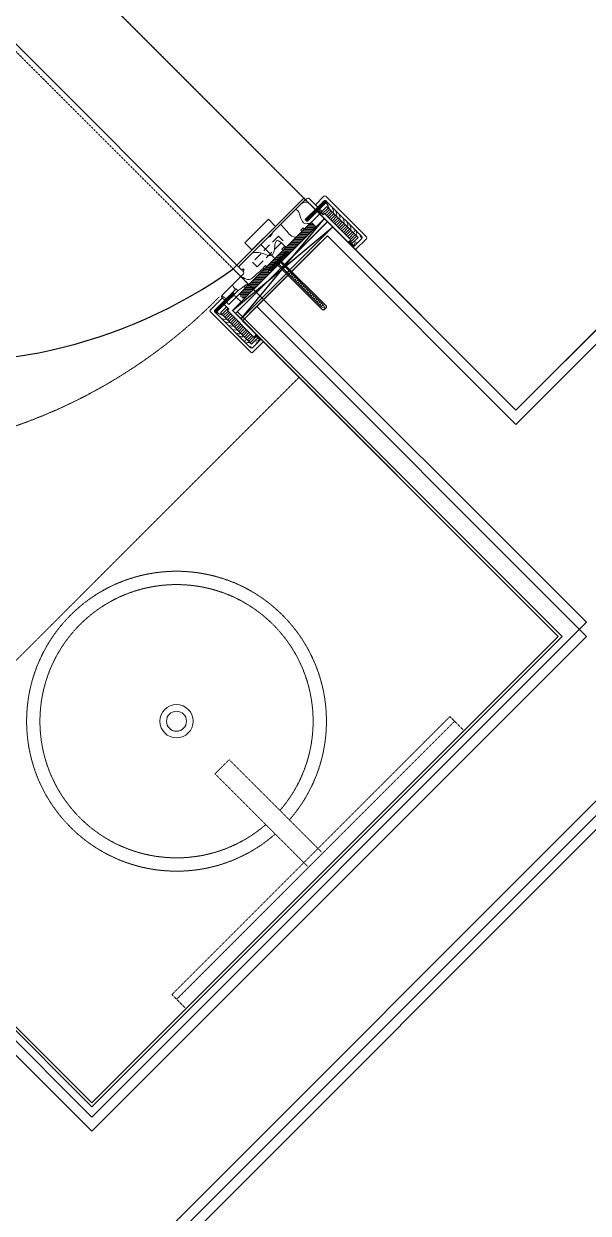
# Model space of a CAD drawing. Header units: millimetres. Extents: x 186805 to 449048, y 2167 to 51540.
# Drawn here: x 385821 to 386668, y 32261 to 34046 of the extents above; entities that cross this region are included whole.
import ezdxf

# ---------------------------------------------------------------- set-up
doc = ezdxf.new("R2010")
doc.units = ezdxf.units.MM
for name, pattern in [('BD$0$HIDDEN', [0.375, 0.25, -0.125]), ('HIDDEN', [0.375, 0.25, -0.125]), ('HIDDEN2', [0.1875, 0.125, -0.0625])]:
    doc.linetypes.add(name, pattern=pattern)
doc.layers.get('0').update_dxf_attribs({"linetype": 'CONTINUOUS'})
for name, color, linetype, lineweight in [('0-60x60-C', 3, 'CONTINUOUS', 13), ('0-AKL-P1 TILES', 8, 'CONTINUOUS', 13), ('0-akl-plasterline', 9, 'CONTINUOUS', 13), ('3117.NEW ID XR$0$BD$0$a-sanit', 30, 'CONTINUOUS', 5), ('ARCHITRAVE', 2, 'CONTINUOUS', 13), ('BD$0$0-tiles', 9, 'CONTINUOUS', 5), ('BD$0$a-door', 8, 'CONTINUOUS', 9), ('BD$0$NAK_FIXTURES', 8, 'CONTINUOUS', 18), ('Cabinet', 2, 'CONTINUOUS', 5), ('Countertop', 3, 'CONTINUOUS', 13), ('wall', 4, 'CONTINUOUS', 25)]:
    doc.layers.add(name, color=color, linetype=linetype, lineweight=lineweight)
for name, color, linetype in [('0-AKL-PLASTER LINE', 9, 'CONTINUOUS'), ('A-ABOVE DOOR', 1, 'HIDDEN2'), ('a-door', 4, 'CONTINUOUS'), ('a-wall', 140, 'CONTINUOUS'), ('HATCH', 8, 'CONTINUOUS'), ('STEEL', 8, 'CONTINUOUS')]:
    doc.layers.add(name, color=color, linetype=linetype)

# ---------------------------------------------------------------- blocks, each defined once
blk = doc.blocks.new('A$C7C4A1575')
at = {"layer": 'A-ABOVE DOOR', "color": 8}
for p, q in [((62852.4, 17889.4), (63510, 17231.8)), ((63403.9, 17125.7), (62746.3, 17783.3))]:
    blk.add_line(p, q, dxfattribs=at)
at = {"layer": 'a-door', "color": 8, "lineweight": -3}
for points in [[(62781.7, 17748), (62746.3, 17783.3), (62852.4, 17889.4), (62887.7, 17854.1)], [(62824.1, 17790.4), (62834.7, 17779.8), (62870.1, 17815.2), (62859.5, 17825.8)]]:
    blk.add_lwpolyline(points, close=True, dxfattribs=at)
blk.add_arc((63323.5, 17245.2), 748.7, 79.4573, 125.5935, dxfattribs=at)
at = {"layer": 'a-wall', "color": 8}
for p, q in [((67148.1, 23457.9), (62074.6, 18384.4)), ((62357.4, 18384.4), (63099.9, 19126.8)), ((63099.9, 19126.8), (64761.6, 17465.1)), ((62852.4, 17889.4), (62357.4, 18384.4)), ((62244.3, 17847), (62463.5, 18066.2)), ((62463.5, 18066.2), (62746.3, 17783.3)), ((62746.3, 17783.3), (62852.4, 17889.4))]:
    blk.add_line(p, q, dxfattribs=at)
blk = doc.blocks.new('A$C32DD6ECA')
at = {"layer": '0-60x60-C', "color": 16, "xscale": 0.04183124983683228, "yscale": 0.04183124983683228, "zscale": 0.04183124983683228, "rotation": 180}
blk.add_blockref('A$C7C4A1575', (4397.082, 2202.636), dxfattribs=at)
blk = doc.blocks.new('AR 80')
at = {"layer": 'HATCH'}
h = blk.add_hatch(dxfattribs=at)
h.set_pattern_fill('ANSI31', color=256, scale=10, style=0)
h.set_pattern_definition([(45, (-12340.925, 32530.051), (-0.883883476, 0.883883476), [])])
h.paths.add_polyline_path([(4, 38, 0.414214), (2, 40), (0, 40), (0, 0), (4, 0)])
at = {"color": 8, "lineweight": 0}
for p, q in [((-68, 22), (-68, 35)), ((-65, 25), (-65, 35)), ((-62, 25), (-62, 35)), ((-59, 25), (-59, 35)), ((-56, 25), (-56, 35)), ((-53, 25), (-53, 35)), ((-50, 25), (-50, 35)), ((-47, 25), (-47, 35)), ((-44, 25), (-44, 35)), ((-41, 25), (-41, 35)), ((-38, 25), (-38, 35)), ((-35, 25), (-35, 35)), ((-32, 25), (-32, 35)), ((-29, 25), (-29, 35)), ((-26, 25), (-26, 35)), ((-23, 25), (-23, 35)), ((-20, 25), (-20, 35)), ((-17, 25), (-17, 35)), ((-14, 25), (-14, 35)), ((-11, 25), (-11, 35)), ((-8, 22), (-8, 35))]:
    blk.add_line(p, q, dxfattribs=at)
for points in [[(-76, 37.1), (-74.7, 38.3), (-72, 39.1), (-69.7, 40)], [(-54.9, 35), (-54.4, 37.7), (-50.8, 38.9), (-47.7, 40)], [(-48.5, 35), (-48, 37.7), (-44.4, 38.9), (-41.3, 40)], [(-40.5, 35), (-39.9, 37.7), (-36.4, 38.9), (-33.3, 40)], [(-31.9, 35), (-31.4, 37.7), (-27.8, 38.9), (-24.8, 40)], [(-24.8, 35), (-24.2, 37.7), (-20.7, 38.9), (-17.6, 40)], [(-18.2, 35), (-17.1, 37.4), (-13.7, 38.7), (-10.9, 40)], [(-9.1, 35), (-7.8, 37.1), (-4.1, 37.5), (0, 38)]]:
    blk.add_open_spline(points, degree=3, dxfattribs=at)
for points, knots in [([(-66.3, 35), (-66.3, 35.4), (-66, 37.6), (-64.2, 38.9), (-62.7, 40)], [16.853998, 16.853998, 16.853998, 16.853998, 17.952207, 23.173431, 23.173431, 23.173431, 23.173431]), ([(-59.6, 35), (-59.7, 35.2), (-60.3, 36.4), (-62.6, 39.2), (-58.5, 39.7), (-55.6, 40)], [12.972853, 12.972853, 12.972853, 12.972853, 13.668774, 16.268313, 22.1908, 22.1908, 22.1908, 22.1908]), ([(-76, 26.2), (-75.6, 26.5), (-74.7, 27.4), (-75.2, 29.2), (-75.8, 30.2), (-76, 30.5)], [6.729778, 6.729778, 6.729778, 6.729778, 8.215768, 10.688327, 11.549207, 11.549207, 11.549207, 11.549207]), ([(-74.9, 22), (-74.2, 24.5), (-73.4, 27.1), (-71.1, 28.2), (-71, 28.3)], [0, 0, 0, 0, 7.053165, 7.433194, 7.433194, 7.433194, 7.433194])]:
    blk.add_open_spline(points, degree=3, knots=knots, dxfattribs=at)
at = {"layer": 'ARCHITRAVE'}
for p, q in [((-76, 38), (-76, 22)), ((0, 40), (-74, 40)), ((0, 22), (0, 40)), ((-76, 22), (-66, 22)), ((-71, 22), (-71, 35)), ((-71, 35), (-5, 35)), ((-66, 22), (-66, 25)), ((-66, 25), (-10, 25)), ((-10, 25), (-10, 22)), ((-10, 22), (0, 22)), ((-5, 35), (-5, 22)), ((-5, 22), (-5, 35))]:
    blk.add_line(p, q, dxfattribs=at)
blk.add_lwpolyline([(0, 0), (4, 0), (4, 38, 0.414214), (2, 40), (0, 40)], format="xyb", close=True, dxfattribs=at)
blk.add_arc((-74, 38), 2, 90, 180, dxfattribs=at)
blk = doc.blocks.new('FR 195')
at = {"layer": 'ARCHITRAVE'}
for p, q in [((0, 160), (0, 195)), ((0, 195), (5, 195)), ((5, 195), (5, 171)), ((9, 171), (9, 195)), ((9, 195), (15, 195)), ((17, 193), (17, 147)), ((5, 171), (9, 171)), ((2.5, 160), (0, 160)), ((0, 120), (0, 155)), ((0, 155), (2.5, 155)), ((2.5, 155), (2.5, 160)), ((19, 145), (20.8, 145)), ((20.8, 145), (20.8, 144)), ((20.8, 144), (20.8, 142)), ((22.9, 145), (22.9, 143)), ((22.9, 145), (28, 145)), ((22.9, 143), (22.9, 142)), ((30, 143), (30, 1.5)), ((22.9, 142), (20.8, 142)), ((2.5, 120), (0, 120)), ((0, 80), (0, 115)), ((0, 115), (2.5, 115)), ((2.5, 115), (2.5, 120)), ((0, 97.5), (30, 97.5)), ((2.5, 80), (0, 80)), ((0, 40), (0, 75)), ((0, 75), (2.5, 75)), ((2.5, 75), (2.5, 80)), ((2.5, 40), (0, 40)), ((2.5, 35), (2.5, 40)), ((0, 35), (2.5, 35)), ((0, -2.5), (0, 35)), ((9, 24), (5, 24)), ((5, 24), (5, -2.5)), ((9, -2.5), (9, 24)), ((5, -2.5), (0, -2.5)), ((28, -2.5), (9, -2.5))]:
    blk.add_line(p, q, dxfattribs=at)
for centre, radius, start, end in [((15, 193), 2, 0, 90), ((19, 147), 2, 180, 270), ((28, 143), 2, 0, 90), ((24.5, 1.7), 5.47, 309.2726, 2.8025)]:
    blk.add_arc(centre, radius, start, end, dxfattribs=at)
at = {"layer": 'HATCH', "linetype": 'HIDDEN', "ltscale": 50}
blk.add_lwpolyline([(10, 70), (20, 70), (20, 125), (10, 125)], close=True, dxfattribs=at)
at = {"layer": 'HATCH', "color": 8, "lineweight": 0}
for points, knots in [([(0.2, 179), (1.5, 179.2), (4.3, 179.8), (4.8, 183), (5, 184.9)], [16.677849, 16.677849, 16.677849, 16.677849, 20.444591, 25.674476, 25.674476, 25.674476, 25.674476]), ([(2.5, 155.6), (3.4, 157.3), (3.6, 162.4), (4.9, 170.3), (5.5, 171)], [24.448282, 24.448282, 24.448282, 24.448282, 29.282517, 31.771123, 31.771123, 31.771123, 31.771123]), ([(1.7, 120), (3, 129.9), (2.3, 146.9), (6.5, 149.6), (17, 152.3)], [21.11247, 21.11247, 21.11247, 21.11247, 29.282517, 36.516734, 36.516734, 36.516734, 36.516734]), ([(0, 73.9), (5.2, 73.9), (27, 73.3), (1.2, 93.9), (10.3, 102.7), (23.8, 106.8), (30, 114.9)], [17.582384, 17.582384, 17.582384, 17.582384, 24.42839, 39.116387, 51.192819, 58.056181, 58.056181, 58.056181, 58.056181]), ([(30, 71.9), (29.1, 74.3), (27.7, 78.6), (29.1, 81.9), (30, 83.2)], [45.966035, 45.966035, 45.966035, 45.966035, 52.580466, 57.160135, 57.160135, 57.160135, 57.160135]), ([(0, 52.4), (2, 54.3), (7.3, 58.3), (24.4, 54.6), (30, 55.6)], [3.517357, 3.517357, 3.517357, 3.517357, 11.518318, 23.39652, 23.39652, 23.39652, 23.39652]), ([(0, 22.8), (1.4, 24), (6.3, 35.7), (24.6, 19.7), (29.3, 23.3), (30, 24.2)], [3.647377, 3.647377, 3.647377, 3.647377, 8.750932, 20.979392, 23.961522, 23.961522, 23.961522, 23.961522]), ([(0, -0.1), (0.5, 0.5), (1.6, 1.4), (3.8, 1.9), (5, 2)], [7.717154, 7.717154, 7.717154, 7.717154, 10.30222, 12.466442, 12.466442, 12.466442, 12.466442]), ([(9, 2.2), (14.5, 2.4), (26.1, 1.9), (29.1, 6.5), (30, 11.1)], [14.688506, 14.688506, 14.688506, 14.688506, 23.088852, 29.1522, 29.1522, 29.1522, 29.1522])]:
    blk.add_open_spline(points, degree=3, knots=knots, dxfattribs=at)
for points in [[(9, 191.8), (10.4, 192.4), (14.3, 192.8), (17, 193.2)], [(9, 172.2), (10.9, 172.2), (13.4, 171.7), (17, 170.5)], [(0, 153.1), (0.9, 153.7), (1.6, 154.3), (2.1, 155)]]:
    blk.add_open_spline(points, degree=3, dxfattribs=at)
blk = doc.blocks.new('MB')
at = {"layer": 'STEEL'}
h = blk.add_hatch(dxfattribs=at)
h.set_pattern_fill('ANSI37', color=256, scale=20, style=0)
h.set_pattern_definition([(45, (-676.0703, -119.304), (-1.767767, 1.767767), []), (135, (-676.0703, -119.304), (-1.767767, -1.767767), [])])
edge = h.paths.add_edge_path()
edge.add_arc((2.5, 18.4), 2.5, 0, 180)
edge.add_arc((2.5, 18.4), 2.5, 0, 180, ccw=False)
edge = h.paths.add_edge_path()
edge.add_arc((2.5, -18.4), 2.5, 180, 360)
edge.add_line((5, 18.4), (5, -18.4))
edge.add_line((0, 18.4), (0, -18.4))
for p, q in [((0, 18.4), (0, -18.4)), ((5, 18.4), (5, -18.4))]:
    blk.add_line(p, q, dxfattribs=at)
for centre, start, end in [((2.5, 18.4), 0, 180), ((2.5, 18.4), 0, 180), ((2.5, -18.4), 180, 0)]:
    blk.add_arc(centre, 2.5, start, end, dxfattribs=at)
blk = doc.blocks.new('WP.2')
at = {"lineweight": 0}
h = blk.add_hatch(dxfattribs=at)
h.set_pattern_fill('LINE', color=8, scale=25, angle=90, style=0)
h.set_pattern_definition([(270, (1452.1806, -38810.5845), (3.125, -6e-16), [])])
h.paths.add_polyline_path([(18.4, 2.1), (18.4, -1.9), (67.5, -1.9), (67.5, 2.1)])
h = blk.add_hatch(dxfattribs=at)
h.set_pattern_fill('LINE', color=8, scale=25, angle=90, style=0)
h.set_pattern_definition([(270, (1477.088, -38810.5845), (3.125, -6e-16), [])])
h.paths.add_polyline_path([(43.3, 2.1), (43.3, -1.9), (92.4, -1.9), (92.4, 2.1)])
for p, q in [((-4.5, 4.5), (-4.5, -4.5)), ((-3.3, 4.5), (-4.5, 4.5)), ((-1, 6.5), (-2.3, 6.5)), ((-2.3, 6.5), (-2.3, -6.5)), ((-2.3, -3.5), (-2.3, 3.5)), ((0, -5.5), (0, 5.5)), ((94.6, 4), (0, 4)), ((94.6, 4), (96.6, 2)), ((96.6, -2), (96.6, 2)), ((-3.3, -4.5), (-4.5, -4.5)), ((-1, -6.5), (-2.3, -6.5)), ((94.6, -4), (0, -4)), ((96.6, -2), (94.6, -4))]:
    blk.add_line(p, q)
at = {"color": 8, "lineweight": 0}
for p, q in [((90.4, 2.1), (-2.3, 2.1)), ((7, -1.9), (7, 2.1)), ((18.4, -1.9), (18.4, 2.1)), ((96.3, 0.1), (90.4, 2.1)), ((96.3, 0.1), (90.4, -1.9)), ((90.4, -1.9), (-2.3, -1.9))]:
    blk.add_line(p, q, dxfattribs=at)
for centre, start, end in [((-3.3, 3.5), 0, 90), ((-1, 5.5), 0, 90), ((-3.3, -3.5), 270, 0), ((-1, -5.5), 270, 0)]:
    blk.add_arc(centre, 1, start, end)
blk = doc.blocks.new('A$C5C977968')
at = {"layer": 'HATCH'}
h = blk.add_hatch(dxfattribs=at)
h.set_pattern_fill('ANSI31', color=256, scale=20, style=0)
h.set_pattern_definition([(360, (-53838.1931, -33353.0175), (-2e-11, -2.5), [])])
edge = h.paths.add_edge_path()
edge.add_line((5821.2, 4175.4), (5814.1, 4168.3))
edge.add_line((5814.1, 4168.3), (5772.7, 4209.7))
edge.add_ellipse((5774.4, 4211.5), major_axis=(-1.77, 1.77), ratio=1, start_angle=90.7071, end_angle=270)
edge.add_line((5776.2, 4213.3), (5750.1, 4239.3))
edge.add_ellipse((5748.4, 4237.6), major_axis=(-1.77, 1.77), ratio=1, start_angle=270, end_angle=449.2929)
edge.add_line((5746.6, 4235.8), (5705.2, 4277.2))
edge.add_line((5705.2, 4277.2), (5712.3, 4284.3))
edge.add_line((5712.3, 4284.3), (5821.2, 4175.4))
at = {"layer": '0-AKL-PLASTER LINE'}
blk.add_line((5825.7, 4147.4), (5688, 4285.1), dxfattribs=at)
at = {"layer": '0-akl-plasterline'}
for p, q in [((5405.1, 4002.2), (5688, 4285.1)), ((5688, 4285.1), (5825.9, 4147.2)), ((5825.9, 4147.2), (5688, 4285.1)), ((5185.9, 4221.4), (5405.1, 4002.2)), ((8657.8, 0), (5005.6, 3652.2))]:
    blk.add_line(p, q, dxfattribs=at)
at = {"layer": '3117.NEW ID XR$0$BD$0$a-sanit', "linetype": 'BD$0$HIDDEN'}
blk.add_line((5730.4, 4051.7), (6430.4, 3351.7), dxfattribs=at)
at = {"layer": 'a-wall'}
for p, q in [((6041.5, 2920.4), (7703.2, 4582.1)), ((5688, 4263.9), (5405.1, 3981)), ((5405.1, 3981), (5688, 4263.9)), ((5688, 4263.9), (5815.3, 4136.6)), ((5804.7, 4147.2), (5698.6, 4253.2)), ((5185.9, 4200.2), (5405.1, 3981)), ((5185.9, 4200.2), (5405.1, 3981)), ((5185.9, 4200.2), (5405.1, 3981)), ((5794.1, 4157.8), (5299.1, 3662.8)), ((8657.8, 21.2), (5016.2, 3662.8)), ((5299.1, 3662.8), (6041.5, 2920.4)), ((5995.9, 2966), (6041.5, 2920.4))]:
    blk.add_line(p, q, dxfattribs=at)
at = {"layer": 'ARCHITRAVE'}
for p, q in [((6313.5, 4910.6), (5720.9, 4318)), ((6376.3, 4772.2), (5818.3, 4214.2)), ((5705.2, 4277.2), (5712.3, 4284.3)), ((5824.7, 4171.8), (5712.3, 4284.3)), ((5817.6, 4164.8), (5824.7, 4171.8))]:
    blk.add_line(p, q, dxfattribs=at)
at = {"layer": 'BD$0$0-tiles'}
for p, q in [((6041.5, 2957.1), (7666.5, 4582.1)), ((6041.5, 2962.8), (7660.8, 4582.1)), ((5823, 4150), (5335.8, 3662.8)), ((5825.9, 4147.2), (5341.5, 3662.8)), ((5812.4, 4139.4), (5335.8, 3662.8)), ((5812.4, 4139.4), (5335.8, 3662.8)), ((5815.3, 4136.6), (5341.5, 3662.8)), ((5815.3, 4136.6), (5341.5, 3662.8)), ((5335.8, 3662.8), (6041.5, 2957.1)), ((5341.5, 3662.8), (6041.5, 2962.8))]:
    blk.add_line(p, q, dxfattribs=at)
at = {"layer": 'BD$0$a-door', "linetype": 'BD$0$HIDDEN'}
blk.add_arc((6418.3, 4731.1), 796.8, 224.5682, 311.7957, dxfattribs=at)
at = {"layer": 'BD$0$NAK_FIXTURES', "linetype": 'HIDDEN'}
for p, q in [((5482.9, 3521.4), (5504.1, 3542.6)), ((5914.3, 3118.3), (5497.1, 3535.5)), ((5504.1, 3542.6), (5921.3, 3125.4)), ((5900.1, 3104.2), (5482.9, 3521.4)), ((5696.6, 3339.1), (5835.4, 3477.9)), ((5835.4, 3477.9), (5856.7, 3456.7)), ((5717.8, 3317.9), (5856.7, 3456.7)), ((5921.3, 3125.4), (5900.1, 3104.2))]:
    blk.add_line(p, q, dxfattribs=at)
at = {"layer": 'BD$0$NAK_FIXTURES'}
for radius in [25, 15]:
    blk.add_circle((5914.4, 3535.6), radius, dxfattribs=at)
at = {"layer": 'BD$0$NAK_FIXTURES', "linetype": 'HIDDEN'}
for radius, start, end in [(225, 228.8226, 221.1774), (205, 229.1961, 220.8039)]:
    blk.add_arc((5914.4, 3535.6), radius, start, end, dxfattribs=at)
at = {"layer": 'Cabinet'}
blk.add_lwpolyline([(5679.7, 4277.2), (5692.5, 4289.9), (5830.3, 4152), (5817.6, 4139.3)], close=True, dxfattribs=at)
at = {"layer": 'Countertop'}
for p, q in [((5690.3, 4323.2), (5629.5, 4262.4)), ((5705.9, 4310.4), (5693.2, 4323.2)), ((5654, 4251.1), (5707.8, 4304.9)), ((5645.8, 4243.3), (5699.5, 4297)), ((5629.5, 4259.5), (5645.8, 4243.3)), ((5845.6, 4170.8), (5863.6, 4152.8)), ((5863.6, 4149.9), (5802.8, 4089.1)), ((5783.7, 4105.4), (5817.6, 4139.3)), ((5799.9, 4089.1), (5783.7, 4105.4))]:
    blk.add_line(p, q, dxfattribs=at)
for centre, start, end in [((5691.8, 4321.8), 45, 135), ((5630.9, 4260.9), 135, 225), ((5862.2, 4151.3), 315, 45), ((5801.4, 4090.5), 225, 315)]:
    blk.add_arc(centre, 2, start, end, dxfattribs=at)
at = {"layer": 'HATCH'}
for p, q in [((5817.6, 4139.3), (5692.5, 4289.9)), ((5830.3, 4152), (5679.7, 4277.2)), ((5817.6, 4164.8), (5705.2, 4277.2))]:
    blk.add_line(p, q, dxfattribs=at)
for centre in [(5645.9, 4245.1), (5646.6, 4245.8), (5647.3, 4246.5), (5648, 4247.2), (5648.7, 4247.9), (5649.4, 4248.6), (5650.1, 4249.3), (5650.8, 4250.1), (5651.5, 4250.8), (5652.2, 4251.5), (5652.9, 4252.2), (5785.5, 4105.5), (5786.2, 4106.2), (5786.9, 4106.9), (5787.6, 4107.6), (5788.4, 4108.3), (5789.1, 4109), (5789.8, 4109.7), (5790.5, 4110.4), (5791.2, 4111.1), (5791.9, 4111.8), (5792.6, 4112.5)]:
    blk.add_arc(centre, 3.85, 26.0614, 63.9386, dxfattribs=at)
at = {"layer": 'HATCH', "extrusion": (0, 0, -1), "zscale": -1}
for name, p, rotation in [('FR 195', (-5697.8, 4298.8), 135.0000000005896), ('WP.2', (-5759.6, 4222.8), 315.0000000005895), ('AR 80', (-5827.2, 4176.4), 135.0000000005896)]:
    blk.add_blockref(name, p, dxfattribs=dict(at, rotation=rotation))
at = {"layer": 'HATCH', "rotation": 44.99999999941044}
blk.add_blockref('AR 80', (5716.9, 4286.8), dxfattribs=at)
at = {"layer": 'wall', "extrusion": (0, 0, -1), "zscale": -1, "rotation": 135.0000000005896}
blk.add_blockref('MB', (-5759.6, 4222.8), dxfattribs=at)

msp = doc.modelspace()

# ---------------------------------------------------------------- block references
at = {"layer": '0-60x60-C', "color": 16, "xscale": 23.90557308239969, "yscale": 23.90557308239969, "zscale": 23.90557308239969}
msp.add_blockref('A$C32DD6ECA', (343908.2, -1123), dxfattribs=at)
at = {"layer": '0-AKL-P1 TILES', "color": 1, "xscale": -1}
msp.add_blockref('A$C5C977968', (391964.7, 29463.8), dxfattribs=at)

doc.saveas('drawing.dxf')
